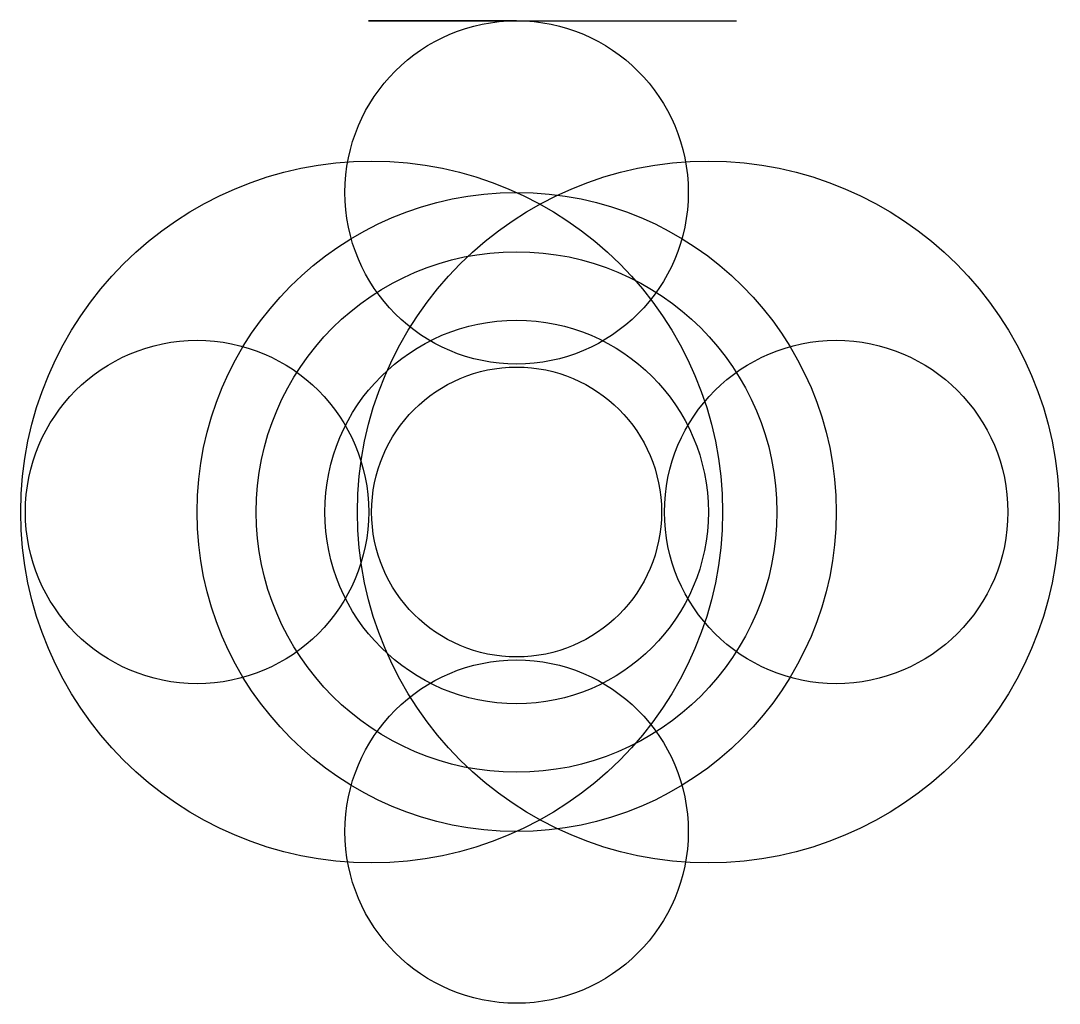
# Model space of a CAD drawing. Header units: millimetres. Extents: x -78 to 85, y -77 to 77.
import ezdxf

# ---------------------------------------------------------------- set-up
doc = ezdxf.new("R2010")
doc.units = ezdxf.units.MM

msp = doc.modelspace()

# ---------------------------------------------------------------- linework, layer by layer
msp.add_lwpolyline([(0, 76.86), (-23.19, 76.86), (34.4, 76.86)])
at = {"color": 51, "true_color": 0xf8f6b0}
msp.add_circle((0, 50), 26.86, dxfattribs=at)
at = {"color": 141, "true_color": 0xadddf7}
for centre in [(-22.68, 0), (30, 0)]:
    msp.add_circle(centre, 54.9, dxfattribs=at)
for centre, radius in [((0, 0), 50), ((0, 0), 40.73), ((0, 0), 30), ((-50, 0), 26.86), ((50, 0), 26.86), ((0, 0), 22.68), ((0, -50), 26.86)]:
    msp.add_circle(centre, radius)

doc.saveas('drawing.dxf')
